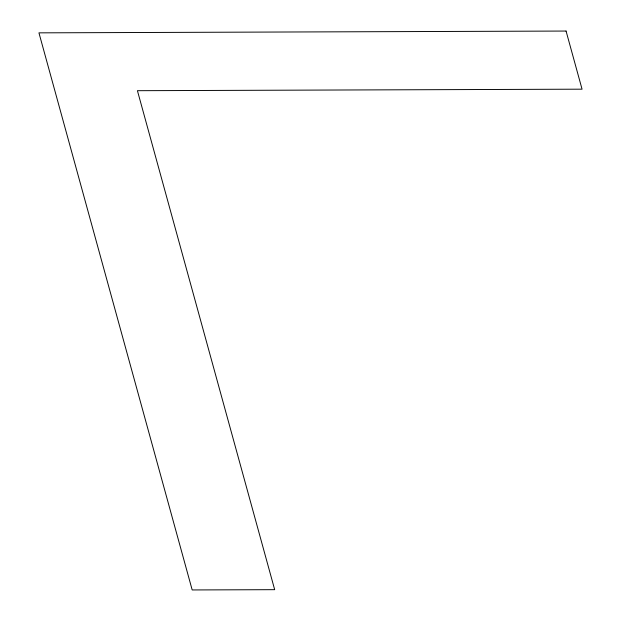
<?xml version="1.0" encoding="UTF-8"?>
<svg xmlns="http://www.w3.org/2000/svg" width="621" height="621" viewBox="0 0 621 621"><rect width="100%" height="100%" fill="white"/><g stroke="black" fill="none" stroke-linecap="round" stroke-linejoin="round"><path stroke-width="0.93" d="M566.065 31.05L38.944 32.851L192.184 589.95L274.676 589.671L137.427 90.697L582.056 89.176L566.065 31.05"/></g></svg>
